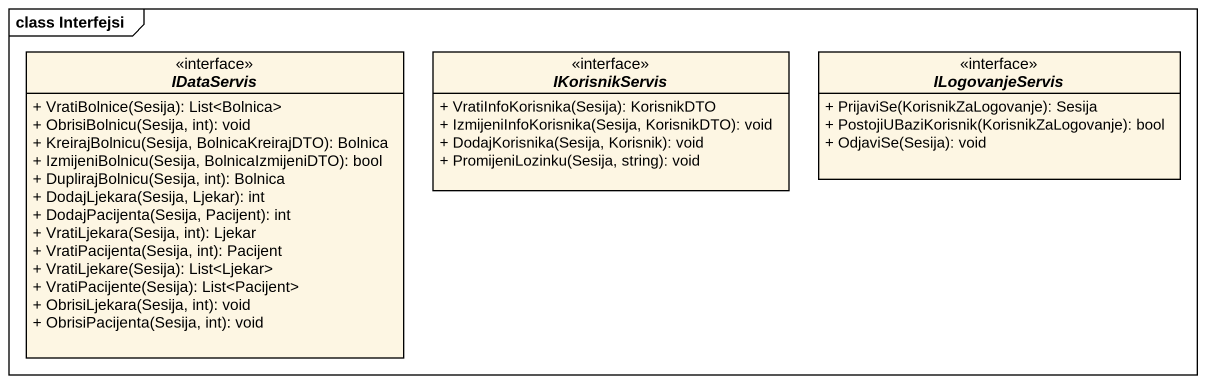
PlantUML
@startuml
mainframe class Interfejsi
hide circle
hide empty members
skinparam classAttributeIconSize 0
interface IDataServis {
  + VratiBolnice(Sesija): List<Bolnica>
  + ObrisiBolnicu(Sesija, int): void
  + KreirajBolnicu(Sesija, BolnicaKreirajDTO): Bolnica
  + IzmijeniBolnicu(Sesija, BolnicaIzmijeniDTO): bool
  + DuplirajBolnicu(Sesija, int): Bolnica
  + DodajLjekara(Sesija, Ljekar): int
  + DodajPacijenta(Sesija, Pacijent): int
  + VratiLjekara(Sesija, int): Ljekar
  + VratiPacijenta(Sesija, int): Pacijent
  + VratiLjekare(Sesija): List<Ljekar>
  + VratiPacijente(Sesija): List<Pacijent>
  + ObrisiLjekara(Sesija, int): void
  + ObrisiPacijenta(Sesija, int): void
}
interface IKorisnikServis {
  + VratiInfoKorisnika(Sesija): KorisnikDTO
  + IzmijeniInfoKorisnika(Sesija, KorisnikDTO): void
  + DodajKorisnika(Sesija, Korisnik): void
  + PromijeniLozinku(Sesija, string): void
}
interface ILogovanjeServis {
  + PrijaviSe(KorisnikZaLogovanje): Sesija
  + PostojiUBaziKorisnik(KorisnikZaLogovanje): bool
  + OdjaviSe(Sesija): void
}
@enduml
